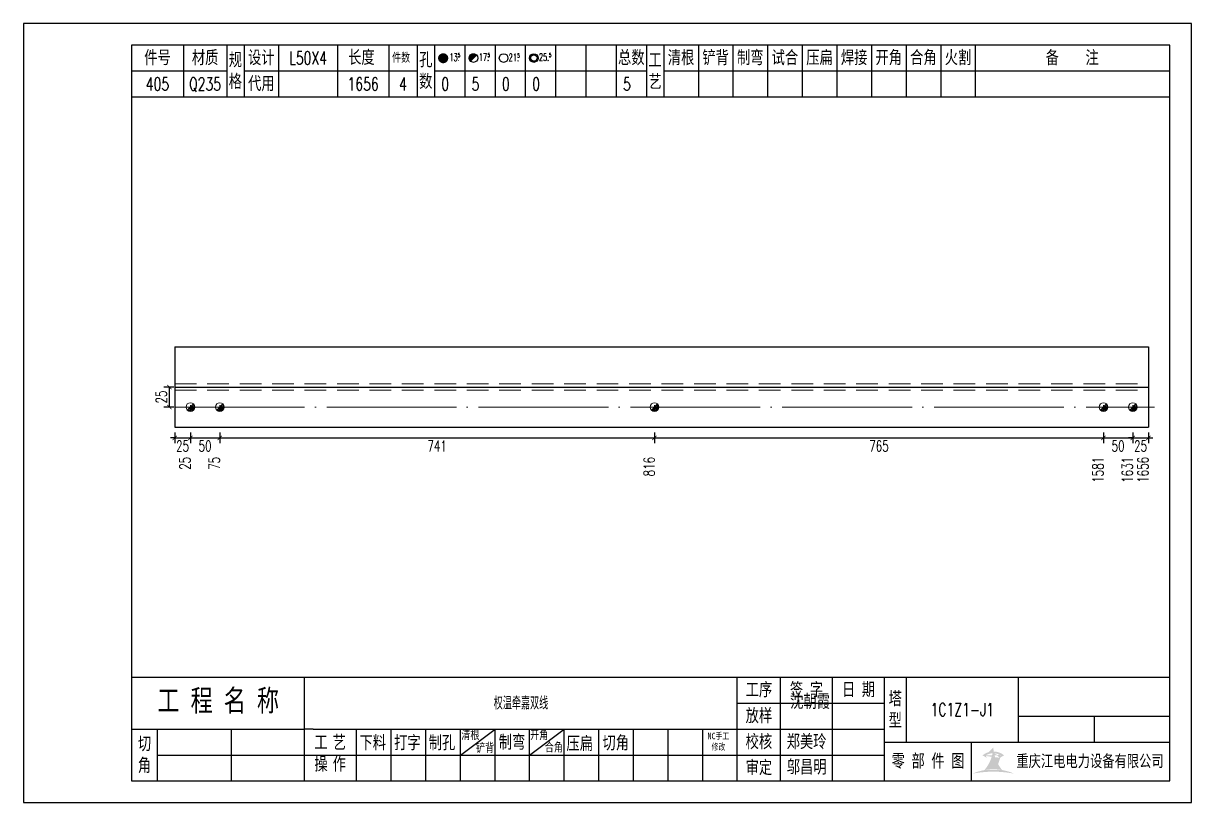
# Model space of a CAD drawing. Header units: millimetres. Extents: x -524 to 9570, y -2481 to 180.
# Drawn here: x 1200 to 1470, y -1800 to -1620 of the extents above; entities that cross this region are included whole.
import ezdxf
from ezdxf.enums import TextEntityAlignment as Align

# ---------------------------------------------------------------- set-up
doc = ezdxf.new("R2010")
doc.units = ezdxf.units.MM
doc.header["$LTSCALE"] = 20
doc.header["$PDMODE"] = 1
doc.linetypes.add('DASHDOT2X', pattern=[1.75, 1.5, -0.125, 0, -0.125])
doc.linetypes.add('HIDDEN', pattern=[0.375, 0.25, -0.125])
for name, color, linetype, lineweight in [('1', 7, 'Continuous', 25), ('11', 1, 'Continuous', 13), ('2', 1, 'HIDDEN', 13), ('5', 7, 'Continuous', 13), ('7', 3, 'DASHDOT2X', 13)]:
    doc.layers.add(name, color=color, linetype=linetype, lineweight=lineweight)
doc.styles.get("Standard").update_dxf_attribs({"font": 'simplex', "width": 0.7, "bigfont": 'gbhzfs.shx'})
doc.styles.add('SYMBOL_TXT', font='txt.shx', dxfattribs={"width": 0.6})
doc.styles.add('TITLE_TXT', font='simplex.shx', dxfattribs={"width": 0.75, "height": 2.5, "bigfont": 'gbhzfs.shx'})
doc.dimstyles.new('dimStyle4', dxfattribs={"dimtxt": 2.5, "dimasz": 1, "dimexe": 1.25, "dimexo": 0, "dimgap": 0.63, "dimtad": 2, "dimzin": 0, "dimdsep": 46, "dimtxsty": 'standard', "dimblk": 'ARCHTICK', "dimblk1": 'ARCHTICK', "dimblk2": 'ARCHTICK', "dimcen": 0.09, "dimadec": 0, "dimazin": 0, "dimtfac": 1, "dimtdec": 1, "dimtix": 1, "dimtmove": 2, "dimatfit": 3, "dimfxl": 0, "dimtolj": 1, "dimtzin": 0, "dimarcsym": 0})
doc.dimstyles.get("Standard").update_dxf_attribs({"dimtxt": 2.5, "dimasz": 1, "dimexe": 1.25, "dimexo": 0, "dimgap": 0.63, "dimtad": 1, "dimzin": 0, "dimdsep": 46, "dimtxsty": 'standard', "dimblk": 'ARCHTICK', "dimblk1": 'ARCHTICK', "dimblk2": 'ARCHTICK', "dimcen": 0.09, "dimadec": 0, "dimazin": 0, "dimtfac": 1, "dimtdec": 1, "dimtix": 1, "dimtmove": 2, "dimatfit": 3, "dimfxl": 0, "dimtolj": 1, "dimtzin": 0, "dimarcsym": 0})
pattern_1 = [(0, (-3, 0), (0, 0.0125), [])]

# ---------------------------------------------------------------- blocks, each defined once
blk = doc.blocks.new('M12_HOLE')
h = blk.add_hatch()
h.set_pattern_fill('LINE', scale=0.1, style=0)
h.set_pattern_definition(pattern_1)
h.paths.add_polyline_path([(-5, 0, 1), (-1, 0, 1)])
at = {"color": 7}
blk.add_circle((-3, 0), 2, dxfattribs=at)
at = {"color": 7, "attachment_point": 1, "style": 'SYMBOL_TXT'}
for s, insert, char_height, width in [('13\\f??|b0|i0|c0|p54;.', (-0.1170648347537053, 2.110404609075999), 3.5, 5.707453662650948), ('5', (3.739322910876695, 2.264550918150206), 1.8, 2.930899999712656)]:
    blk.add_mtext(s, dxfattribs=dict(at, insert=insert, char_height=char_height, width=width))
blk = doc.blocks.new('M16_HOLE')
h = blk.add_hatch()
h.set_pattern_fill('LINE', scale=0.1, style=0)
h.set_pattern_definition(pattern_1)
h.paths.add_polyline_path([(-1.585786437626905, 1.414213562373095, 0.668178637919299), (-5, 0, 0.198912367379658), (-4.414213562373095, -1.414213562373095)])
at = {"color": 7}
blk.add_circle((-3, 0), 2, dxfattribs=at)
at = {"color": 7, "attachment_point": 1, "style": 'SYMBOL_TXT'}
for s, insert, char_height, width in [('17.', (-0.443935574240129, 2.13042063441452), 3.5, 6.3164), ('5', (3.564570640825252, 2.25180437378188), 1.8, 1.822)]:
    blk.add_mtext(s, dxfattribs=dict(at, insert=insert, char_height=char_height, width=width))
blk = doc.blocks.new('M20_HOLE')
at = {"color": 7}
blk.add_circle((-3, 0), 2, dxfattribs=at)
at = {"color": 7, "attachment_point": 1, "style": 'SYMBOL_TXT'}
for s, insert, char_height, width in [('21.', (-0.6868754558352066, 2.009036737063269), 3.5, 6.0735), ('5', (3.321630759230175, 2.009036737063269), 1.8, 1.4576)]:
    blk.add_mtext(s, dxfattribs=dict(at, insert=insert, char_height=char_height, width=width))
blk = doc.blocks.new('M24_HOLE')
at = {"color": 7}
for radius in [2, 1.5]:
    blk.add_circle((-3, 0), radius, dxfattribs=at)
at = {"color": 7, "attachment_point": 1, "style": 'SYMBOL_TXT'}
for s, insert, char_height, width in [('25.', (-0.6868754558352066, 2.13042063441452), 3.5, 2.4294), ('5', (3.928980201610216, 2.25180437378188), 1.8, 1.9435)]:
    blk.add_mtext(s, dxfattribs=dict(at, insert=insert, char_height=char_height, width=width))
blk = doc.blocks.new('A$C1E394B87')
for p, q in [((270, 180), (0, 180)), ((0, 180), (0, 0)), ((270, 0), (270, 180)), ((0, 0), (270, 0))]:
    blk.add_line(p, q)
blk = doc.blocks.new('JgCard')
h = blk.add_hatch(color=256)
edge = h.paths.add_edge_path()
edge.add_arc((223.8016524729837, -21.84717885384339), 29.00860721842082, 79.81716678233735, 89.27812697573944)
edge.add_arc((224.5325955616654, -21.84717885384339), 29.00860721842082, 90.72187302426055, 100.1828332176626)
edge.add_arc((224.0279874541857, -3.830853464385541), 11.50536553551401, 89.30709440376557, 113.6959925615352, ccw=False)
edge.add_arc((224.3062605804644, -3.830853464385541), 11.50536553551401, 66.30400743846491, 90.69290559623443, ccw=False)
edge = h.paths.add_edge_path()
edge.add_arc((233.0302112674253, 13.18449056462987), 8.873034629199061, 191.5208225546964, 219.6965150385776)
edge.add_arc((215.3040367672247, 13.18449056462987), 8.873034629199061, 320.3034849614224, 348.4791774453036)
edge.add_arc((214.0326012329333, 11.43447699248611), 10.13453382683302, 338.1301204334909, 359.9154198731663)
edge.add_arc((234.3016468017167, 11.43447699248611), 10.13453382683302, 180.0845801266699, 201.8698795665091)
edge.add_line((225.937925765641, 10.90576856469295), (225.6552856147136, 10.35609493506945))
edge.add_arc((224.1679533083088, 7.853493107532699), 3.957321353349253, 91.41975307934291, 127.4827228769255)
edge.add_arc((215.3040367672247, 13.18449056462987), 8.873034629199061, 351.0860103832611, 357.2867084751834)
edge.add_line((222.396322269009, 10.90576856469295), (222.6789624199364, 10.35609493506945))
edge.add_line((222.6789624199364, 10.35609493506945), (221.7697188924139, 10.86032854938844))
edge.add_line((225.6552856147136, 10.35609493506945), (226.5654915637542, 10.86086227359522))
edge.add_arc((224.2330238305049, 7.883670059543192), 3.536460377387214, 93.80567765797379, 121.2894356209631)
edge.add_arc((224.1012242041452, 7.883670059543192), 3.536460377387214, 58.7105643790368, 86.1943223420262)
edge.add_arc((224.1679533083088, 7.853493107532699), 3.957321353349253, 52.53023982105776, 88.60436076552203)
edge.add_arc((233.0302112674253, 13.18449056462987), 8.873034629199061, 182.7132915248167, 188.9137221835162)
edge.add_line((224.1671240173246, 11.44943760304955), (224.1671240173246, 11.41951638194644))
blk.add_hatch(color=256).paths.add_polyline_path([(224.1671240173246, 11.41951638190653, 0.09534363958971465), (224.8964730213393, 7.65936347788454, -0.02857973389665951), (226.2029576453306, 7.517096850535836, -0.1235627947319866), (224.3359488967444, 11.41233217421416, -0.1204986991669159), (225.937925765641, 10.90576856469295), (225.6552856147136, 10.35609493506945), (226.5654915637542, 10.86086227359522, 0.5402417223769541), (226.575360567148, 10.99431825130466, 0.158715983985349), (224.2643381876442, 11.80964050730302, -0.02706108524003999), (224.1671240173246, 12.76445731824299, -0.02706225299216489), (224.0699034296731, 11.80959959181416, 0.1586661026302013), (221.7598355252794, 10.99377351487396, 0.5401762534625951), (221.7697205382283, 10.86032763670437, -5.881062471050359e-06), (221.7697188924139, 10.86032854938844), (222.6789624199364, 10.35609493506945), (222.396322269009, 10.90576856469295, -0.1204986991669226), (223.9982991379056, 11.41233217421416, -0.1235627947319868), (222.1312903893195, 7.517096850535836, -0.0285797338966575), (223.4377750133108, 7.65936347788454, 0.09534363958971454)])
for p, q in [((265, 175), (25, 175)), ((25, 175), (25, 5)), ((37, 175), (37, 163)), ((47, 175), (47, 163)), ((51, 175), (51, 163)), ((59, 175), (59, 163)), ((72.61005959575064, 175), (72.61005959575061, 163)), ((84.43573710762382, 175), (84.43573710762382, 163)), ((91, 175), (91, 163)), ((95, 175), (95, 163)), ((102, 175), (102, 163)), ((109, 175), (109, 163)), ((116, 175), (116, 163)), ((123, 175), (123, 163)), ((130, 175), (130, 163)), ((137, 175), (137, 163)), ((144, 175), (144, 163)), ((148, 175), (148, 163)), ((156, 175), (156, 163)), ((164, 175), (164, 163)), ((172, 175), (172, 163)), ((180, 175), (180, 163)), ((188, 175), (188, 163)), ((196, 175), (196, 163)), ((204, 175), (204, 163)), ((212, 175), (212, 163)), ((220, 175), (220, 163)), ((265, 5), (265, 175)), ((25, 169), (47, 169)), ((51, 168.9999999999999), (91, 168.9999999999999)), ((95, 168.9999999999999), (144, 168.9999999999999)), ((148, 169), (265, 169)), ((25, 163), (265, 163)), ((25, 29), (265, 29)), ((65, 17), (65, 29)), ((165, 5), (165, 29)), ((175, 5), (175, 29)), ((187, 5), (187, 29)), ((199, 5), (199, 29)), ((204, 29), (204, 14)), ((230, 14), (230, 29)), ((165, 23), (199, 23)), ((230, 20), (265, 20)), ((247.5, 20), (247.5, 14)), ((25, 17), (65, 17)), ((31, 5), (31, 17)), ((48, 17), (48, 5)), ((65, 5), (65, 17)), ((67, 17), (65, 17)), ((67, 17), (165, 17)), ((77, 5), (77, 17)), ((85, 5), (85, 17)), ((93, 5), (93, 17)), ((101, 5), (101, 17)), ((101, 11), (109, 17)), ((109, 5), (109, 17)), ((117, 5), (117, 17)), ((117, 11), (125, 17)), ((125, 5), (125, 17)), ((133, 5), (133, 17)), ((141, 5), (141, 17)), ((149, 5), (149, 17)), ((157, 5), (157, 17)), ((165, 17), (199, 17)), ((199, 14), (265, 14)), ((219.0802760739607, 14), (219.0802760739607, 5)), ((31, 11), (65, 11)), ((65, 11), (165, 11)), ((165, 11), (199, 11)), ((25, 5), (265, 5))]:
    blk.add_line(p, q)
blk.add_lwpolyline([(96.0334779468642, 171.9855941999696, -1), (98.0334779468642, 171.9855941999696, -1)], format="xyb", close=True)
for p in [(65.8050297978753, 166), (145, 96)]:
    blk.add_point(p)
blk.add_blockref('A$C1E394B87', (0, 0))
at = {"xscale": 0.5, "yscale": 0.5, "zscale": 0.5}
for name, p in [('M12_HOLE', (98.5334779468642, 171.9855941999696)), ('M16_HOLE', (105.5, 171.9999999999999)), ('M20_HOLE', (112.5, 171.9999999999999)), ('M24_HOLE', (119.5, 171.9999999999999))]:
    blk.add_blockref(name, p, dxfattribs=at)
at = {"attachment_point": 5, "style": 'TITLE_TXT'}
for s, insert, char_height, width in [('{\\fSimHei|b0|i0|c134|p2;件号}', (31, 172), 3, 15), ('{\\fSimHei|b0|i0|c134|p2;材质}', (42, 172), 3, 8), ('{\\fSimHei|b0|i0|c134|p2;规格}', (49, 169), 3, 4), ('{\\fSimHei|b0|i0|c134|p2;设计}', (55, 171.9999999999999), 3, 8.000000000000014), ('{\\fSimHei|b0|i0|c134|p2;长度}', (78.11684221050325, 172.0531705390044), 3, 8), ('{\\fSimHei|b0|i0|c134|p2;件数}', (87.3041250533895, 171.9999999999999), 2, 8.8244), ('{\\fSimHei|b0|i0|c134|p2;孔数}', (93, 169), 3, 4), ('{\\fSimHei|b0|i0|c134|p2;总数}', (140.5, 171.9999999999999), 3, 7), ('{\\fSimHei|b0|i0|c134|p2;工\\P艺}', (146, 169), 3, 4), ('{\\fSimHei|b0|i0|c134|p2;清根}', (152, 172), 3, 8), ('{\\fSimHei|b0|i0|c134|p2;铲背}', (160, 172), 3, 8), ('{\\fSimHei|b0|i0|c134|p2;制弯}', (168, 172), 3, 8.000000000000028), ('{\\fSimHei|b0|i0|c134|p2;试合}', (176, 172), 3, 8), ('{\\fSimHei|b0|i0|c134|p2;压扁}', (184, 172), 3, 8), ('{\\fSimHei|b0|i0|c134|p2;焊接}', (192, 172), 3, 8), ('{\\fSimHei|b0|i0|c134|p2;开角}', (200, 172), 3, 8.000000000000057), ('{\\fSimHei|b0|i0|c134|p2;合角}', (208, 172), 3, 8), ('{\\fSimHei|b0|i0|c134|p2;火割}', (216, 172), 3, 8), ('{\\fSimHei|b0|i0|c134|p2;备    注}', (242.3967818627186, 171.9765054582008), 3, 22), ('{\\fSimHei|b0|i0|c134|p2;代用}', (55, 166), 3, 8), ('{\\fSimHei|b0|i0|c134|p2;工序}', (170, 26), 3, 10), ('{\\fSimHei|b0|i0|c134|p2;签 字}', (181, 26), 3, 12), ('{\\fSimHei|b0|i0|c134|p2;日 期}', (193, 26), 3, 12), ('{\\fSimHei|b0|i0|c134|p2;工 程 名 称}', (45.04268864723963, 23.33842704880232), 5, 47.33333333333334), ('{\\fSimHei|b0|i0|c134|p2;^I沈朝霞}', (181.0520504248258, 23.27747906449889), 3, 12), ('{\\fSimHei|b0|i0|c134|p2;塔\\P型}', (201.5, 21.5), 3, 5.000000000000028), ('{\\fSimHei|b0|i0|c134|p2;放样}', (170, 20), 3, 10), ('{\\fSimHei|b0|i0|c134|p2;清根}', (103.3080888185272, 15.56254542211099), 2, 8), ('{\\fSimHei|b0|i0|c134|p2;开角}', (119.2123351337376, 15.54156681030855), 2, 8.000000000000057), ('{\\fSimHei|b0|i0|c134|p2;NC手工修改}', (160.6311373906198, 14.05820252967675), 1.5, 6.204069777279955), ('{\\fSimHei|b0|i0|c134|p2;切\\P角}', (28, 11), 3, 6.000000000000004), ('{\\fSimHei|b0|i0|c134|p2;工\\P操}', (68.78408056366106, 11.29930144135182), 3, 6.000000000000004), ('{\\fSimHei|b0|i0|c134|p2;艺\\P作}', (73.01340619218274, 11.29930144135182), 3, 6.000000000000004), ('{\\fSimHei|b0|i0|c134|p2;下料}', (80.74376492044746, 13.75191016783555), 3, 8), ('{\\fSimHei|b0|i0|c134|p2;打字}', (88.74376492044746, 13.75191016783555), 3, 8), ('{\\fSimHei|b0|i0|c134|p2;制孔}', (96.74376492044746, 13.75191016783555), 3, 8.000000000000028), ('{\\fSimHei|b0|i0|c134|p2;铲背}', (106.6982872637203, 12.58010217278223), 2, 8), ('{\\fSimHei|b0|i0|c134|p2;制弯}', (112.9524832210667, 13.86807755023182), 3, 8.000000000000028), ('{\\fSimHei|b0|i0|c134|p2;合角}', (122.601153766583, 12.67610618408509), 2, 8), ('{\\fSimHei|b0|i0|c134|p2;压扁}', (128.5896913500159, 13.56672241423536), 3, 8), ('{\\fSimHei|b0|i0|c134|p2;切角}', (136.8970089545677, 13.6938446517654), 3, 8), ('{\\fSimHei|b0|i0|c134|p2;校核}', (170, 14), 3, 10.00000000000003), ('{\\fSimHei|b0|i0|c134|p2;郑美玲}', (181, 14), 3, 12), ('{\\fSimHei|b0|i0|c134|p2;零 部 件 图}', (209.0827348158753, 9.5), 3, 30.76131175444226), ('{\\fSimHei|b0|i0|c134|p2;重庆江电电力设备有限公司}', (246.5086378857131, 9.475432444103376), 2.772000000000001, 63.29400000000002), ('{\\fSimHei|b0|i0|c134|p2;审定}', (170, 8), 3, 10), ('{\\fSimHei|b0|i0|c134|p2;邬昌明}', (181.0428184060297, 8.12303372435349), 3, 12)]:
    blk.add_mtext(s, dxfattribs=dict(at, insert=insert, char_height=char_height, width=width))
blk = doc.blocks.new('M16')
for p, q in [((-0.7071067811865476, -0.7071067811865476), (0.7071067811865475, 0.7071067811865475)), ((-0.4, 4.898425415289509e-17), (0.4, 0)), ((2.449212707644755e-17, 0.4), (0, -0.4))]:
    blk.add_line(p, q)
blk.add_circle((0, 0), 1)
for centre, radius, end in [((0, 0), 0.8, 45.00000000000001), ((0, 0), 0.6, 45.00000000000001), ((0, 0), 0.4, 45.00000000000001), ((-5.551115123125783e-17, -5.551115123125783e-17), 0.2, 45)]:
    blk.add_arc(centre, radius, 225, end)
blk = doc.blocks.new('_ArchTick')
at = {"color": 0, "linetype": 'ByBlock', "const_width": 0.15}
blk.add_lwpolyline([(-0.5, -0.5), (0.5, 0.5)], dxfattribs=at)
blk = doc.blocks.new('*D1141')
at = {"layer": '11', "color": 0, "lineweight": -2}
for p, q in [((1235.000026605077, -1715.750012380202), (1234.000026605077, -1715.750012380202)), ((1235.000026605077, -1714.500012380202), (1235.000026605077, -1717.000012380202)), ((1235.000026605077, -1715.750012380202), (1238.600026605076, -1715.750012380202)), ((1238.600026605076, -1714.500012380202), (1238.600026605076, -1717.000012380202)), ((1238.600026605076, -1715.750012380202), (1239.600026605076, -1715.750012380202))]:
    blk.add_line(p, q, dxfattribs=at)
at = {"layer": 'Defpoints', "color": 0}
for p in [(1235.000026605077, -1714.500012380202), (1238.600026605076, -1714.500012380202), (1238.600026605076, -1715.750012380202)]:
    blk.add_point(p, dxfattribs=at)
at = {"layer": '11', "color": 0, "lineweight": -2}
blk.add_blockref('_ArchTick', (1235.000026605077, -1715.750012380202), dxfattribs=at)
at = {"layer": '11', "color": 0, "lineweight": -2, "rotation": 180}
blk.add_blockref('_ArchTick', (1238.600026605076, -1715.750012380202), dxfattribs=at)
at = {"layer": '11', "color": 0, "insert": (1236.800026605077, -1717.630012380202), "char_height": 2.5, "attachment_point": 5}
blk.add_mtext('\\A1;25', dxfattribs=at)
blk = doc.blocks.new('*D1142')
at = {"layer": '11', "color": 0, "lineweight": -2}
for p, q in [((1238.600026605076, -1714.500012380202), (1238.600026605076, -1717.000012380202)), ((1238.600026605076, -1715.750012380202), (1245.393605120436, -1715.750012380202)), ((1245.393605120436, -1714.500012380202), (1245.393605120436, -1717.000012380202))]:
    blk.add_line(p, q, dxfattribs=at)
at = {"layer": 'Defpoints', "color": 0}
for p in [(1238.600026605076, -1714.500012380202), (1245.393605120436, -1714.500012380202), (1245.393605120436, -1715.750012380202)]:
    blk.add_point(p, dxfattribs=at)
at = {"layer": '11', "color": 0, "lineweight": -2, "rotation": 180}
blk.add_blockref('_ArchTick', (1238.600026605076, -1715.750012380202), dxfattribs=at)
at = {"layer": '11', "color": 0, "lineweight": -2}
blk.add_blockref('_ArchTick', (1245.393605120436, -1715.750012380202), dxfattribs=at)
at = {"layer": '11', "color": 0, "insert": (1241.996815862756, -1717.630012380202), "char_height": 2.5, "attachment_point": 5}
blk.add_mtext('\\A1;50', dxfattribs=at)
blk = doc.blocks.new('*D1143')
at = {"layer": '11', "color": 0, "lineweight": -2}
for p, q in [((1245.393605120436, -1714.500012380202), (1245.393605120436, -1717.000012380202)), ((1245.393605120436, -1715.750012380202), (1345.871227975738, -1715.750012380202)), ((1345.871227975738, -1714.500012380202), (1345.871227975738, -1717.000012380202))]:
    blk.add_line(p, q, dxfattribs=at)
at = {"layer": 'Defpoints', "color": 0}
for p in [(1245.393605120436, -1714.500012380202), (1345.871227975738, -1714.500012380202), (1345.871227975738, -1715.750012380202)]:
    blk.add_point(p, dxfattribs=at)
at = {"layer": '11', "color": 0, "lineweight": -2, "rotation": 180}
blk.add_blockref('_ArchTick', (1245.393605120436, -1715.750012380202), dxfattribs=at)
at = {"layer": '11', "color": 0, "lineweight": -2}
blk.add_blockref('_ArchTick', (1345.871227975738, -1715.750012380202), dxfattribs=at)
at = {"layer": '11', "color": 0, "insert": (1295.632416548087, -1717.630012380202), "char_height": 2.5, "attachment_point": 5}
blk.add_mtext('\\A1;741', dxfattribs=at)
blk = doc.blocks.new('*D1144')
at = {"layer": '11', "color": 0, "lineweight": -2}
for p, q in [((1345.871227975738, -1714.500012380202), (1345.871227975738, -1717.000012380202)), ((1345.871227975738, -1715.750012380202), (1449.606448089718, -1715.750012380202)), ((1449.606448089718, -1714.500012380202), (1449.606448089718, -1717.000012380202))]:
    blk.add_line(p, q, dxfattribs=at)
at = {"layer": 'Defpoints', "color": 0}
for p in [(1345.871227975738, -1714.500012380202), (1449.606448089718, -1714.500012380202), (1449.606448089718, -1715.750012380202)]:
    blk.add_point(p, dxfattribs=at)
at = {"layer": '11', "color": 0, "lineweight": -2, "rotation": 180}
blk.add_blockref('_ArchTick', (1345.871227975738, -1715.750012380202), dxfattribs=at)
at = {"layer": '11', "color": 0, "lineweight": -2}
blk.add_blockref('_ArchTick', (1449.606448089718, -1715.750012380202), dxfattribs=at)
at = {"layer": '11', "color": 0, "insert": (1397.738838032728, -1717.630012380202), "char_height": 2.5, "attachment_point": 5}
blk.add_mtext('\\A1;765', dxfattribs=at)
blk = doc.blocks.new('*D1145')
at = {"layer": '11', "color": 0, "lineweight": -2}
for p, q in [((1449.606448089718, -1714.500012380202), (1449.606448089718, -1717.000012380202)), ((1449.606448089718, -1715.750012380202), (1456.400026605079, -1715.750012380202)), ((1456.400026605079, -1714.500012380202), (1456.400026605079, -1717.000012380202))]:
    blk.add_line(p, q, dxfattribs=at)
at = {"layer": 'Defpoints', "color": 0}
for p in [(1449.606448089718, -1714.500012380202), (1456.400026605079, -1714.500012380202), (1456.400026605079, -1715.750012380202)]:
    blk.add_point(p, dxfattribs=at)
at = {"layer": '11', "color": 0, "lineweight": -2, "rotation": 180}
blk.add_blockref('_ArchTick', (1449.606448089718, -1715.750012380202), dxfattribs=at)
at = {"layer": '11', "color": 0, "lineweight": -2}
blk.add_blockref('_ArchTick', (1456.400026605079, -1715.750012380202), dxfattribs=at)
at = {"layer": '11', "color": 0, "insert": (1453.003237347399, -1717.630012380202), "char_height": 2.5, "attachment_point": 5}
blk.add_mtext('\\A1;50', dxfattribs=at)
blk = doc.blocks.new('*D1146')
at = {"layer": '11', "color": 0, "lineweight": -2}
for p, q in [((1456.400026605079, -1715.750012380202), (1455.400026605079, -1715.750012380202)), ((1456.400026605079, -1714.500012380202), (1456.400026605079, -1717.000012380202)), ((1456.400026605079, -1715.750012380202), (1460.000026605077, -1715.750012380202)), ((1460.000026605077, -1714.500012380202), (1460.000026605077, -1717.000012380202)), ((1460.000026605077, -1715.750012380202), (1461.000026605077, -1715.750012380202))]:
    blk.add_line(p, q, dxfattribs=at)
at = {"layer": 'Defpoints', "color": 0}
for p in [(1456.400026605079, -1714.500012380202), (1460.000026605077, -1714.500012380202), (1460.000026605077, -1715.750012380202)]:
    blk.add_point(p, dxfattribs=at)
at = {"layer": '11', "color": 0, "lineweight": -2}
blk.add_blockref('_ArchTick', (1456.400026605079, -1715.750012380202), dxfattribs=at)
at = {"layer": '11', "color": 0, "lineweight": -2, "rotation": 180}
blk.add_blockref('_ArchTick', (1460.000026605077, -1715.750012380202), dxfattribs=at)
at = {"layer": '11', "color": 0, "insert": (1458.200026605078, -1717.630012380202), "char_height": 2.5, "attachment_point": 5}
blk.add_mtext('\\A1;25', dxfattribs=at)

msp = doc.modelspace()

# ---------------------------------------------------------------- linework, layer by layer
at = {"layer": '1'}
for p, q in [((1235.000026605077, -1694.750012380202), (1235.000026605077, -1713.250012380202)), ((1235.000026605077, -1694.750012380202), (1460.000026605077, -1694.750012380202)), ((1460.000026605077, -1694.750012380202), (1460.000026605077, -1713.250012380202)), ((1235.000026605077, -1704.000012380202), (1460.000026605077, -1704.000012380202)), ((1235.000026605077, -1713.250012380202), (1460.000026605077, -1713.250012380202))]:
    msp.add_line(p, q, dxfattribs=at)
at = {"layer": '2'}
for p, q in [((1235.000026605077, -1703.260012380202), (1460.000026605077, -1703.260012380202)), ((1235.000026605077, -1704.740012380202), (1460.000026605077, -1704.740012380202))]:
    msp.add_line(p, q, dxfattribs=at)
at = {"layer": '7'}
msp.add_line((1235.000026605077, -1708.625012380202), (1461.400026605079, -1708.625012380202), dxfattribs=at)

# ---------------------------------------------------------------- block references
at = {"layer": '1'}
msp.add_blockref('JgCard', (1200.000026605077, -1800.000012380202), dxfattribs=at)
at = {"layer": '5'}
for p in [(1238.600026605076, -1708.625012380202), (1245.393605120436, -1708.625012380202), (1345.871227975738, -1708.625012380202), (1449.606448089718, -1708.625012380202), (1456.400026605079, -1708.625012380202)]:
    msp.add_blockref('M16', p, dxfattribs=at)

# ---------------------------------------------------------------- texts
at = {"layer": '1', "width": 0.7}
for s, p in [('L50X4', (1265.805056402955, -1628.000012380202)), ('405', (1231.000026605077, -1634.000012380202)), ('Q235', (1242.000026605077, -1634.000012380202)), ('1656', (1278.522924956764, -1634.000012380202)), ('4', (1287.71789515889, -1634.000012380202)), ('0', (1297.500026605077, -1634.000012380202)), ('5', (1304.500026605077, -1634.000012380202)), ('0', (1311.500026605077, -1634.000012380202)), ('0', (1318.500026605077, -1634.000012380202)), ('5', (1339.500026605077, -1634.000012380202)), ('权温牵嘉双线', (1315.000026605077, -1777.000012380202)), ('1C1Z1-J1', (1417.000026605077, -1778.500012380202))]:
    msp.add_text(s, height=3, dxfattribs=at).set_placement(p, align=Align.MIDDLE_CENTER)
for s, p in [('25', (1238.600026605076, -1720.125012380202)), ('75', (1245.393605120436, -1720.125012380202)), ('816', (1345.871227975738, -1720.125012380202)), ('1581', (1449.606448089718, -1720.125012380202)), ('1631', (1456.400026605079, -1720.125012380202)), ('1656', (1460.000026605077, -1720.125012380202))]:
    msp.add_text(s, height=2.5, rotation=90, dxfattribs=at).set_placement(p, align=Align.RIGHT)

# ---------------------------------------------------------------- dimensions: what is measured, and where the dimension line sits
at = {"layer": '1'}
msp.add_linear_dim(base=(1233.750026605077, -1704.000012380202), p1=(1234.750026605077, -1708.625012380202), p2=(1234.750026605077, -1704.000012380202), angle=90, text='25', dimstyle='standard', override={"dimtxt": 2.5}, dxfattribs=at).render()
at = {"layer": '11'}
for base, p1, p2, text, picture, middle in [((1238.600026605076, -1715.750012380202), (1235.000026605077, -1714.500012380202), (1238.600026605076, -1714.500012380202), '25', '*D1141', (1236.800026605077, -1717.630012380202)), ((1245.393605120436, -1715.750012380202), (1238.600026605076, -1714.500012380202), (1245.393605120436, -1714.500012380202), '50', '*D1142', (1241.996815862756, -1717.630012380202)), ((1345.871227975738, -1715.750012380202), (1245.393605120436, -1714.500012380202), (1345.871227975738, -1714.500012380202), '741', '*D1143', (1295.632416548087, -1717.630012380202)), ((1449.606448089718, -1715.750012380202), (1345.871227975738, -1714.500012380202), (1449.606448089718, -1714.500012380202), '765', '*D1144', (1397.738838032728, -1717.630012380202)), ((1456.400026605079, -1715.750012380202), (1449.606448089718, -1714.500012380202), (1456.400026605079, -1714.500012380202), '50', '*D1145', (1453.003237347399, -1717.630012380202)), ((1460.000026605077, -1715.750012380202), (1456.400026605079, -1714.500012380202), (1460.000026605077, -1714.500012380202), '25', '*D1146', (1458.200026605078, -1717.630012380202))]:
    dim = msp.add_linear_dim(base=base, p1=p1, p2=p2, text=text, dimstyle='dimStyle4', override={"dimtxt": 2.5}, dxfattribs=at)
    dim.commit()
    dim.dimension.update_dxf_attribs({"geometry": picture, "text_midpoint": middle})

doc.saveas('drawing.dxf')
